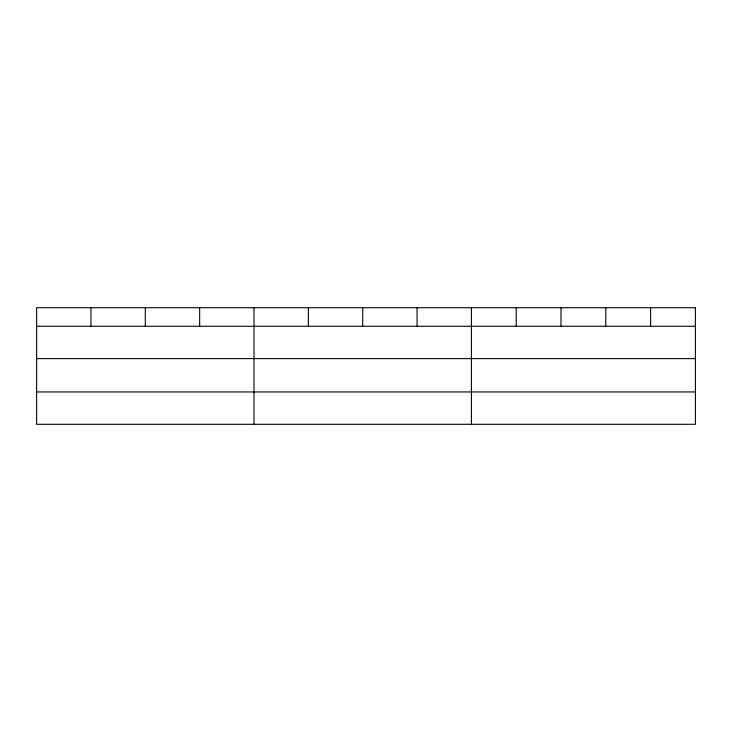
<?xml version="1.0" encoding="UTF-8"?>
<svg xmlns="http://www.w3.org/2000/svg" width="732" height="732" viewBox="0 0 732 732"><rect width="100%" height="100%" fill="white"/><g stroke="black" fill="none" stroke-linecap="round" stroke-linejoin="round"><path stroke-width="1.1" d="M36.6 326.262L695.4 326.262M36.6 358.616L695.4 358.616M36.6 391.949L695.4 391.949M650.602 307.705L650.602 326.262M605.803 307.705L605.803 326.262M561.005 307.705L561.005 326.262M516.206 307.705L516.206 326.262M471.408 307.705L471.408 424.295M417.057 307.705L417.057 326.262M362.706 307.705L362.706 326.262M308.355 307.705L308.355 326.262M254.004 307.705L254.004 424.295M199.653 307.705L199.653 326.262M145.302 307.705L145.302 326.262M90.951 307.705L90.951 326.262M695.4 307.705L36.6 307.705L36.6 424.295L695.4 424.295L695.4 307.705"/></g></svg>
